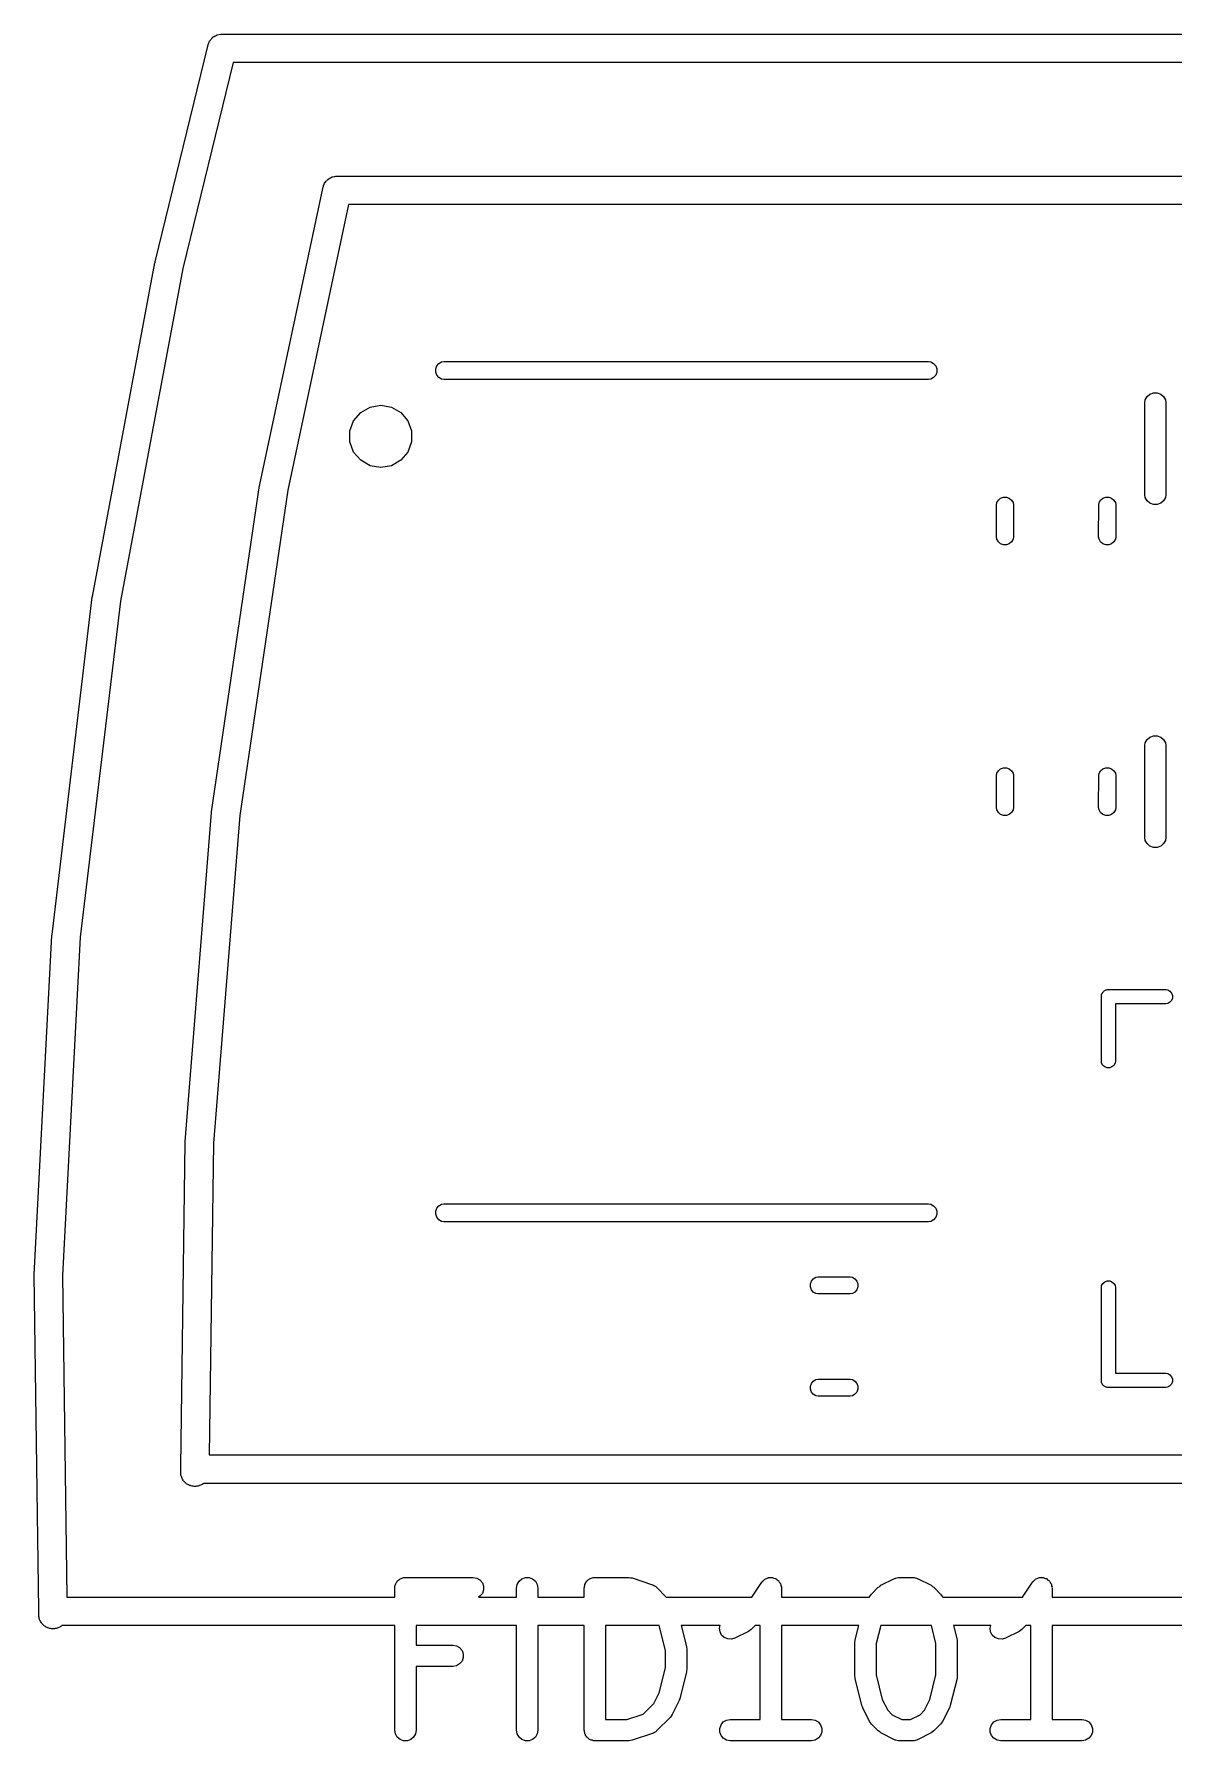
# Model space of a CAD drawing. Extents: x 124.8 to 165.4, y -111.5 to -63.1.
# Drawn here: x 124.82 to 132.85, y -100.79 to -88.78 of the extents above; entities that cross this region are included whole.
import ezdxf

# ---------------------------------------------------------------- set-up
doc = ezdxf.new("R2010")
doc.units = 0
doc.header["$MEASUREMENT"] = 0
doc.layers.add('BLACK', color=7, linetype='CONTINUOUS')

msp = doc.modelspace()

# ---------------------------------------------------------------- linework, layer by layer
at = {"layer": 'BLACK', "linetype": 'CONTINUOUS'}
for p, q in [((125.674, -90.3794), (126.046, -88.8615)), ((126.046, -88.8584), (126.048, -88.8518)), ((126.046, -88.8615), (126.046, -88.8584)), ((126.048, -88.8518), (126.049, -88.85)), ((126.049, -88.85), (126.051, -88.8437)), ((126.051, -88.8437), (126.053, -88.8375)), ((126.053, -88.8375), (126.055, -88.8328)), ((126.055, -88.8328), (126.058, -88.8252)), ((126.058, -88.8252), (126.064, -88.8182)), ((126.064, -88.8182), (126.067, -88.8147)), ((126.067, -88.8147), (126.071, -88.8096)), ((126.071, -88.8096), (126.074, -88.806)), ((126.074, -88.806), (126.081, -88.7982)), ((126.081, -88.7982), (126.091, -88.7924)), ((126.091, -88.7924), (126.097, -88.7889)), ((126.091, -88.7924), (126.091, -88.7924)), ((126.097, -88.7889), (126.099, -88.7876)), ((126.099, -88.7876), (126.111, -88.7806)), ((126.111, -88.7806), (126.137, -88.776)), ((126.137, -88.776), (148.607, -88.776)), ((126.224, -88.976), (125.869, -90.4243)), ((148.626, -88.976), (126.224, -88.976)), ((126.857, -89.8519), (126.859, -89.8464)), ((126.859, -89.8464), (126.861, -89.8402)), ((126.861, -89.8402), (126.864, -89.8341)), ((126.864, -89.8324), (126.867, -89.8252)), ((126.864, -89.8341), (126.864, -89.8324)), ((126.867, -89.8252), (126.872, -89.8189)), ((126.872, -89.8189), (126.874, -89.817)), ((126.874, -89.817), (126.878, -89.8117)), ((126.878, -89.8117), (126.882, -89.8068)), ((126.882, -89.8068), (126.884, -89.8052)), ((126.884, -89.8052), (126.89, -89.7982)), ((126.89, -89.7982), (126.899, -89.7931)), ((126.899, -89.7931), (126.903, -89.7903)), ((126.903, -89.7903), (126.909, -89.7871)), ((126.909, -89.7871), (126.91, -89.7863)), ((126.91, -89.7863), (126.92, -89.7806)), ((126.92, -89.7806), (126.934, -89.7782)), ((126.934, -89.7782), (126.94, -89.7771)), ((126.934, -89.7782), (126.934, -89.7782)), ((126.94, -89.777), (126.946, -89.776)), ((126.94, -89.7771), (126.94, -89.777)), ((126.946, -89.776), (148.923, -89.776)), ((126.411, -91.946), (126.855, -89.8626)), ((126.855, -89.8584), (126.857, -89.8519)), ((126.855, -89.8626), (126.855, -89.8584)), ((127.035, -89.976), (126.608, -91.9846)), ((148.942, -89.976), (127.035, -89.976)), ((125.233, -92.7332), (125.673, -90.3847)), ((125.869, -90.4243), (125.43, -92.7668)), ((125.673, -90.3847), (125.674, -90.3823)), ((125.674, -90.3809), (125.674, -90.3794)), ((125.674, -90.3823), (125.674, -90.3809)), ((127.65, -91.1318), (127.657, -91.1108)), ((127.65, -91.1542), (127.65, -91.1318)), ((127.657, -91.1752), (127.65, -91.1542)), ((127.657, -91.1108), (127.672, -91.0936)), ((127.672, -91.0936), (127.691, -91.0824)), ((127.691, -91.0824), (127.707, -91.0795)), ((127.707, -91.0795), (131.119, -91.0795)), ((131.119, -91.0795), (131.135, -91.0824)), ((131.135, -91.0824), (131.154, -91.0936)), ((131.154, -91.0936), (131.169, -91.1108)), ((131.169, -91.1108), (131.176, -91.1318)), ((131.176, -91.1542), (131.169, -91.1752)), ((131.176, -91.1318), (131.176, -91.1542)), ((127.672, -91.1924), (127.657, -91.1752)), ((127.691, -91.2036), (127.672, -91.1924)), ((127.707, -91.2065), (127.691, -91.2036)), ((131.119, -91.2065), (127.707, -91.2065)), ((131.135, -91.2036), (131.119, -91.2065)), ((131.154, -91.1924), (131.135, -91.2036)), ((131.169, -91.1752), (131.154, -91.1924)), ((127.122, -91.4385), (127.188, -91.4003)), ((127.188, -91.4003), (127.263, -91.387)), ((127.263, -91.387), (127.338, -91.4003)), ((127.338, -91.4003), (127.404, -91.4385)), ((132.64, -91.3699), (132.643, -91.3505)), ((132.64, -92.0181), (132.64, -91.3699)), ((132.643, -91.3505), (132.657, -91.3275)), ((132.657, -91.3275), (132.677, -91.3105)), ((132.677, -91.3105), (132.702, -91.3015)), ((132.702, -91.3015), (132.728, -91.3015)), ((132.728, -91.3015), (132.753, -91.3105)), ((132.753, -91.3105), (132.773, -91.3275)), ((132.773, -91.3275), (132.787, -91.3505)), ((132.787, -91.3505), (132.79, -91.3699)), ((132.79, -91.3699), (132.79, -92.0181)), ((127.046, -91.5688), (127.072, -91.497)), ((127.072, -91.497), (127.122, -91.4385)), ((127.404, -91.4385), (127.454, -91.497)), ((127.454, -91.497), (127.48, -91.5688)), ((127.046, -91.6452), (127.046, -91.5688)), ((127.072, -91.717), (127.046, -91.6452)), ((127.48, -91.6452), (127.454, -91.717)), ((127.48, -91.5688), (127.48, -91.6452)), ((127.122, -91.7755), (127.072, -91.717)), ((127.454, -91.717), (127.404, -91.7755)), ((127.188, -91.8137), (127.122, -91.7755)), ((127.263, -91.827), (127.188, -91.8137)), ((127.338, -91.8137), (127.263, -91.827)), ((127.404, -91.7755), (127.338, -91.8137)), ((126.072, -94.2484), (126.41, -91.9523)), ((126.608, -91.9846), (126.271, -94.2742)), ((126.41, -91.9523), (126.411, -91.9499)), ((126.411, -91.9479), (126.411, -91.946)), ((126.411, -91.9499), (126.411, -91.9479)), ((131.596, -92.3151), (131.597, -92.0889)), ((131.597, -92.0889), (131.599, -92.0733)), ((131.599, -92.0733), (131.61, -92.055)), ((131.61, -92.055), (131.626, -92.0414)), ((131.626, -92.0414), (131.646, -92.0342)), ((131.646, -92.0342), (131.667, -92.0342)), ((131.667, -92.0342), (131.687, -92.0414)), ((131.687, -92.0414), (131.703, -92.055)), ((131.703, -92.055), (131.714, -92.0733)), ((131.714, -92.0733), (131.716, -92.0889)), ((131.716, -92.0889), (131.716, -92.3151)), ((132.316, -92.3151), (132.317, -92.0889)), ((132.317, -92.0889), (132.319, -92.0733)), ((132.319, -92.0733), (132.33, -92.055)), ((132.33, -92.055), (132.346, -92.0414)), ((132.346, -92.0414), (132.366, -92.0342)), ((132.366, -92.0342), (132.387, -92.0342)), ((132.387, -92.0342), (132.407, -92.0414)), ((132.407, -92.0414), (132.423, -92.055)), ((132.423, -92.055), (132.434, -92.0733)), ((132.434, -92.0733), (132.436, -92.0889)), ((132.436, -92.0889), (132.436, -92.3151)), ((132.643, -92.0375), (132.64, -92.0181)), ((132.657, -92.0605), (132.643, -92.0375)), ((132.677, -92.0775), (132.657, -92.0605)), ((132.702, -92.0865), (132.677, -92.0775)), ((132.728, -92.0865), (132.702, -92.0865)), ((132.753, -92.0775), (132.728, -92.0865)), ((132.773, -92.0605), (132.753, -92.0775)), ((132.787, -92.0375), (132.773, -92.0605)), ((132.79, -92.0181), (132.787, -92.0375)), ((131.599, -92.3307), (131.596, -92.3151)), ((131.61, -92.349), (131.599, -92.3307)), ((131.626, -92.3626), (131.61, -92.349)), ((131.646, -92.3698), (131.626, -92.3626)), ((131.667, -92.3698), (131.646, -92.3698)), ((131.687, -92.3626), (131.667, -92.3698)), ((131.703, -92.349), (131.687, -92.3626)), ((131.714, -92.3307), (131.703, -92.349)), ((131.716, -92.3151), (131.714, -92.3307)), ((132.319, -92.3307), (132.316, -92.3151)), ((132.33, -92.349), (132.319, -92.3307)), ((132.346, -92.3626), (132.33, -92.349)), ((132.366, -92.3698), (132.346, -92.3626)), ((132.387, -92.3698), (132.366, -92.3698)), ((132.407, -92.3626), (132.387, -92.3698)), ((132.423, -92.349), (132.407, -92.3626)), ((132.434, -92.3307), (132.423, -92.349)), ((132.436, -92.3151), (132.434, -92.3307)), ((124.949, -95.1122), (125.232, -92.7397)), ((125.43, -92.7668), (125.148, -95.1326)), ((125.232, -92.7373), (125.233, -92.7353)), ((125.232, -92.7397), (125.232, -92.7373)), ((125.233, -92.7353), (125.233, -92.7332)), ((132.64, -93.7829), (132.643, -93.7635)), ((132.64, -94.4311), (132.64, -93.7829)), ((132.643, -93.7635), (132.657, -93.7405)), ((132.657, -93.7405), (132.677, -93.7235)), ((132.677, -93.7235), (132.702, -93.7145)), ((132.702, -93.7145), (132.728, -93.7145)), ((132.728, -93.7145), (132.753, -93.7235)), ((132.753, -93.7235), (132.773, -93.7405)), ((132.773, -93.7405), (132.787, -93.7635)), ((132.787, -93.7635), (132.79, -93.7829)), ((132.79, -93.7829), (132.79, -94.4311)), ((131.596, -94.2201), (131.597, -93.9939)), ((131.597, -93.9939), (131.599, -93.9783)), ((131.599, -93.9783), (131.61, -93.96)), ((131.61, -93.96), (131.626, -93.9464)), ((131.626, -93.9464), (131.646, -93.9392)), ((131.646, -93.9392), (131.667, -93.9392)), ((131.667, -93.9392), (131.687, -93.9464)), ((131.687, -93.9464), (131.703, -93.96)), ((131.703, -93.96), (131.714, -93.9783)), ((131.714, -93.9783), (131.716, -93.9939)), ((131.716, -93.9939), (131.716, -94.2201)), ((132.316, -94.2201), (132.317, -93.9939)), ((132.317, -93.9939), (132.319, -93.9783)), ((132.319, -93.9783), (132.33, -93.96)), ((132.33, -93.96), (132.346, -93.9464)), ((132.346, -93.9464), (132.366, -93.9392)), ((132.366, -93.9392), (132.387, -93.9392)), ((132.387, -93.9392), (132.407, -93.9464)), ((132.407, -93.9464), (132.423, -93.96)), ((132.423, -93.96), (132.434, -93.9783)), ((132.434, -93.9783), (132.436, -93.9939)), ((132.436, -93.9939), (132.436, -94.2201)), ((125.886, -96.5685), (126.071, -94.255)), ((126.071, -94.255), (126.072, -94.2526)), ((126.072, -94.2505), (126.072, -94.2484)), ((126.072, -94.2526), (126.072, -94.2505)), ((126.271, -94.2742), (126.086, -96.5811)), ((131.599, -94.2357), (131.596, -94.2201)), ((131.61, -94.254), (131.599, -94.2357)), ((131.626, -94.2676), (131.61, -94.254)), ((131.646, -94.2748), (131.626, -94.2676)), ((131.667, -94.2748), (131.646, -94.2748)), ((131.687, -94.2676), (131.667, -94.2748)), ((131.703, -94.254), (131.687, -94.2676)), ((131.714, -94.2357), (131.703, -94.254)), ((131.716, -94.2201), (131.714, -94.2357)), ((132.319, -94.2357), (132.316, -94.2201)), ((132.33, -94.254), (132.319, -94.2357)), ((132.346, -94.2676), (132.33, -94.254)), ((132.366, -94.2748), (132.346, -94.2676)), ((132.387, -94.2748), (132.366, -94.2748)), ((132.407, -94.2676), (132.387, -94.2748)), ((132.423, -94.254), (132.407, -94.2676)), ((132.434, -94.2357), (132.423, -94.254)), ((132.436, -94.2201), (132.434, -94.2357)), ((132.643, -94.4505), (132.64, -94.4311)), ((132.657, -94.4735), (132.643, -94.4505)), ((132.677, -94.4905), (132.657, -94.4735)), ((132.702, -94.4995), (132.677, -94.4905)), ((132.728, -94.4995), (132.702, -94.4995)), ((132.753, -94.4905), (132.728, -94.4995)), ((132.773, -94.4735), (132.753, -94.4905)), ((132.787, -94.4505), (132.773, -94.4735)), ((132.79, -94.4311), (132.787, -94.4505)), ((124.823, -97.5048), (124.948, -95.1188)), ((124.948, -95.1164), (124.949, -95.1143)), ((124.948, -95.1188), (124.948, -95.1164)), ((124.949, -95.1143), (124.949, -95.1122)), ((125.148, -95.1326), (125.023, -97.512)), ((132.335, -95.5422), (132.337, -95.538)), ((132.335, -95.5466), (132.335, -95.5422)), ((132.335, -96.0054), (132.335, -95.5466)), ((132.337, -95.5336), (132.34, -95.5298)), ((132.337, -95.538), (132.337, -95.5336)), ((132.34, -95.5298), (132.341, -95.5256)), ((132.341, -95.5256), (132.344, -95.5222)), ((132.344, -95.5222), (132.346, -95.5184)), ((132.346, -95.5184), (132.35, -95.5155)), ((132.35, -95.5155), (132.352, -95.5121)), ((132.352, -95.5121), (132.356, -95.5099)), ((132.356, -95.5099), (132.36, -95.507)), ((132.36, -95.507), (132.364, -95.5055)), ((132.364, -95.5055), (132.368, -95.5033)), ((132.368, -95.5033), (132.372, -95.5025)), ((132.372, -95.5025), (132.376, -95.501)), ((132.376, -95.501), (132.789, -95.501)), ((132.789, -95.601), (132.435, -95.601)), ((132.435, -95.601), (132.435, -96.0054)), ((132.789, -95.501), (132.802, -95.5033)), ((132.802, -95.5987), (132.789, -95.601)), ((132.802, -95.5033), (132.818, -95.5121)), ((132.818, -95.5899), (132.802, -95.5987)), ((132.818, -95.5121), (132.829, -95.5256)), ((132.829, -95.5764), (132.818, -95.5899)), ((132.829, -95.5256), (132.835, -95.5422)), ((132.835, -95.5598), (132.829, -95.5764)), ((132.835, -95.5422), (132.835, -95.5598)), ((132.337, -96.0184), (132.335, -96.0054)), ((132.346, -96.0336), (132.337, -96.0184)), ((132.36, -96.045), (132.346, -96.0336)), ((132.376, -96.051), (132.36, -96.045)), ((132.394, -96.051), (132.376, -96.051)), ((132.41, -96.045), (132.394, -96.051)), ((132.424, -96.0336), (132.41, -96.045)), ((132.433, -96.0184), (132.424, -96.0336)), ((132.435, -96.0054), (132.433, -96.0184)), ((125.855, -98.8576), (125.886, -96.5751)), ((125.886, -96.5706), (125.886, -96.5685)), ((125.886, -96.5727), (125.886, -96.5706)), ((125.886, -96.5751), (125.886, -96.5727)), ((126.086, -96.5811), (126.056, -98.776)), ((127.65, -97.0598), (127.657, -97.0388)), ((127.657, -97.0388), (127.672, -97.0216)), ((127.672, -97.0216), (127.691, -97.0104)), ((127.691, -97.0104), (127.707, -97.0075)), ((127.707, -97.0075), (131.119, -97.0075)), ((131.119, -97.0075), (131.135, -97.0104)), ((131.135, -97.0104), (131.154, -97.0216)), ((131.154, -97.0216), (131.169, -97.0388)), ((131.169, -97.0388), (131.176, -97.0598)), ((127.65, -97.0822), (127.65, -97.0598)), ((127.657, -97.1032), (127.65, -97.0822)), ((127.672, -97.1204), (127.657, -97.1032)), ((127.691, -97.1316), (127.672, -97.1204)), ((127.707, -97.1345), (127.691, -97.1316)), ((131.119, -97.1345), (127.707, -97.1345)), ((131.135, -97.1316), (131.119, -97.1345)), ((131.154, -97.1204), (131.135, -97.1316)), ((131.169, -97.1032), (131.154, -97.1204)), ((131.176, -97.0822), (131.169, -97.1032)), ((131.176, -97.0598), (131.176, -97.0822)), ((124.823, -97.5069), (124.823, -97.5048)), ((124.823, -97.509), (124.823, -97.5069)), ((124.823, -97.5114), (124.823, -97.509)), ((124.855, -99.8654), (124.823, -97.5114)), ((125.023, -97.512), (125.054, -99.776)), ((130.294, -97.5519), (130.307, -97.5357)), ((130.307, -97.5357), (130.326, -97.5251)), ((130.326, -97.5251), (130.341, -97.5224)), ((130.341, -97.5224), (130.567, -97.5224)), ((130.567, -97.5224), (130.583, -97.5251)), ((130.583, -97.5251), (130.601, -97.5357)), ((130.601, -97.5357), (130.615, -97.5519)), ((130.287, -97.5718), (130.294, -97.5519)), ((130.287, -97.593), (130.287, -97.5718)), ((130.294, -97.6129), (130.287, -97.593)), ((130.307, -97.6291), (130.294, -97.6129)), ((130.326, -97.6397), (130.307, -97.6291)), ((130.341, -97.6424), (130.326, -97.6397)), ((130.567, -97.6424), (130.341, -97.6424)), ((130.583, -97.6397), (130.567, -97.6424)), ((130.601, -97.6291), (130.583, -97.6397)), ((130.615, -97.6129), (130.601, -97.6291)), ((130.615, -97.5519), (130.622, -97.5718)), ((130.622, -97.593), (130.615, -97.6129)), ((130.622, -97.5718), (130.622, -97.593)), ((132.335, -97.5966), (132.337, -97.5836)), ((132.335, -98.2422), (132.335, -97.5966)), ((132.337, -97.5836), (132.346, -97.5684)), ((132.346, -97.5684), (132.36, -97.557)), ((132.36, -97.557), (132.376, -97.551)), ((132.376, -97.551), (132.394, -97.551)), ((132.394, -97.551), (132.41, -97.557)), ((132.41, -97.557), (132.424, -97.5684)), ((132.424, -97.5684), (132.433, -97.5836)), ((132.433, -97.5836), (132.435, -97.5966)), ((132.435, -97.5966), (132.435, -98.201)), ((130.294, -98.2719), (130.307, -98.2557)), ((130.307, -98.2557), (130.326, -98.2451)), ((130.326, -98.2451), (130.341, -98.2424)), ((130.341, -98.2424), (130.567, -98.2424)), ((130.567, -98.2424), (130.583, -98.2451)), ((130.583, -98.2451), (130.601, -98.2557)), ((130.601, -98.2557), (130.615, -98.2719)), ((132.335, -98.2598), (132.335, -98.2422)), ((132.435, -98.201), (132.789, -98.201)), ((132.789, -98.201), (132.802, -98.2033)), ((132.802, -98.2033), (132.818, -98.2121)), ((132.818, -98.2121), (132.829, -98.2256)), ((132.829, -98.2256), (132.835, -98.2422)), ((132.835, -98.2422), (132.835, -98.2598)), ((130.287, -98.2918), (130.294, -98.2719)), ((130.287, -98.313), (130.287, -98.2918)), ((130.294, -98.3329), (130.287, -98.313)), ((130.307, -98.3491), (130.294, -98.3329)), ((130.326, -98.3597), (130.307, -98.3491)), ((130.341, -98.3624), (130.326, -98.3597)), ((130.567, -98.3624), (130.341, -98.3624)), ((130.583, -98.3597), (130.567, -98.3624)), ((130.601, -98.3491), (130.583, -98.3597)), ((130.615, -98.3329), (130.601, -98.3491)), ((130.615, -98.2719), (130.622, -98.2918)), ((130.622, -98.313), (130.615, -98.3329)), ((130.622, -98.2918), (130.622, -98.313)), ((132.337, -98.264), (132.335, -98.2598)), ((132.337, -98.2684), (132.337, -98.264)), ((132.34, -98.2722), (132.337, -98.2684)), ((132.341, -98.2764), (132.34, -98.2722)), ((132.344, -98.2798), (132.341, -98.2764)), ((132.346, -98.2836), (132.344, -98.2798)), ((132.35, -98.2865), (132.346, -98.2836)), ((132.352, -98.2899), (132.35, -98.2865)), ((132.356, -98.2921), (132.352, -98.2899)), ((132.36, -98.295), (132.356, -98.2921)), ((132.364, -98.2965), (132.36, -98.295)), ((132.368, -98.2987), (132.364, -98.2965)), ((132.372, -98.2995), (132.368, -98.2987)), ((132.376, -98.301), (132.372, -98.2995)), ((132.789, -98.301), (132.376, -98.301)), ((132.802, -98.2987), (132.789, -98.301)), ((132.818, -98.2899), (132.802, -98.2987)), ((132.829, -98.2764), (132.818, -98.2899)), ((132.835, -98.2598), (132.829, -98.2764)), ((125.855, -98.8584), (125.855, -98.8576)), ((125.855, -98.8794), (125.855, -98.8584)), ((126.056, -98.776), (164.151, -98.776)), ((125.855, -98.8958), (125.855, -98.8794)), ((125.855, -98.9024), (125.855, -98.8958)), ((125.855, -98.909), (125.855, -98.9024)), ((125.856, -98.9155), (125.855, -98.909)), ((125.858, -98.922), (125.856, -98.9155)), ((125.86, -98.9284), (125.858, -98.922)), ((125.862, -98.9346), (125.86, -98.9284)), ((125.865, -98.9407), (125.862, -98.9346)), ((125.868, -98.9465), (125.865, -98.9407)), ((125.871, -98.9522), (125.868, -98.9465)), ((125.875, -98.9576), (125.871, -98.9522)), ((125.879, -98.9627), (125.875, -98.9576)), ((125.884, -98.9676), (125.879, -98.9627)), ((125.889, -98.9721), (125.884, -98.9676)), ((125.894, -98.9764), (125.889, -98.9721)), ((125.899, -98.9802), (125.894, -98.9764)), ((126.016, -98.976), (126.012, -98.9794)), ((152.36, -98.976), (126.016, -98.976)), ((125.905, -98.9837), (125.899, -98.9802)), ((125.911, -98.9868), (125.905, -98.9837)), ((125.917, -98.9896), (125.911, -98.9868)), ((125.923, -98.9919), (125.917, -98.9896)), ((125.929, -98.9938), (125.923, -98.9919)), ((125.936, -98.9953), (125.929, -98.9938)), ((125.942, -98.9963), (125.936, -98.9953)), ((125.949, -98.9969), (125.942, -98.9963)), ((125.956, -98.9971), (125.949, -98.9969)), ((125.962, -98.9968), (125.956, -98.9971)), ((125.969, -98.9961), (125.962, -98.9968)), ((125.975, -98.995), (125.969, -98.9961)), ((125.982, -98.9934), (125.975, -98.995)), ((125.988, -98.9914), (125.982, -98.9934)), ((125.994, -98.989), (125.988, -98.9914)), ((126, -98.9862), (125.994, -98.989)), ((126.006, -98.983), (126, -98.9862)), ((126.012, -98.9794), (126.006, -98.983)), ((127.363, -99.6998), (127.365, -99.6936)), ((127.365, -99.6936), (127.366, -99.6871)), ((127.366, -99.6871), (127.37, -99.6814)), ((127.37, -99.6814), (127.372, -99.6753)), ((127.372, -99.6753), (127.376, -99.6703)), ((127.376, -99.6703), (127.379, -99.6646)), ((127.379, -99.6646), (127.384, -99.6604)), ((127.384, -99.6604), (127.389, -99.6553)), ((127.389, -99.6553), (127.394, -99.652)), ((127.394, -99.652), (127.399, -99.6478)), ((127.399, -99.6478), (127.406, -99.6456)), ((127.406, -99.6456), (127.411, -99.6423)), ((127.411, -99.6423), (127.418, -99.6412)), ((127.418, -99.6412), (127.424, -99.6389)), ((127.424, -99.6389), (127.43, -99.6389)), ((127.43, -99.6389), (127.437, -99.6378)), ((127.437, -99.6378), (127.913, -99.6378)), ((127.913, -99.6378), (127.939, -99.6423)), ((127.939, -99.6423), (127.961, -99.6553)), ((127.961, -99.6553), (127.978, -99.6753)), ((127.978, -99.6753), (127.987, -99.6998)), ((128.219, -99.7128), (128.224, -99.6871)), ((128.224, -99.6871), (128.237, -99.6646)), ((128.237, -99.6646), (128.256, -99.6478)), ((128.256, -99.6478), (128.281, -99.6389)), ((128.281, -99.6389), (128.307, -99.6389)), ((128.307, -99.6389), (128.332, -99.6478)), ((128.332, -99.6478), (128.351, -99.6646)), ((128.351, -99.6646), (128.364, -99.6871)), ((128.364, -99.6871), (128.369, -99.7128)), ((128.696, -99.6998), (128.699, -99.6936)), ((128.699, -99.6936), (128.7, -99.6871)), ((128.7, -99.6871), (128.703, -99.6814)), ((128.703, -99.6814), (128.705, -99.6753)), ((128.705, -99.6753), (128.709, -99.6703)), ((128.709, -99.6703), (128.713, -99.6646)), ((128.713, -99.6646), (128.718, -99.6604)), ((128.718, -99.6604), (128.722, -99.6553)), ((128.722, -99.6553), (128.728, -99.652)), ((128.728, -99.652), (128.733, -99.6478)), ((128.733, -99.6478), (128.739, -99.6456)), ((128.739, -99.6456), (128.745, -99.6423)), ((128.745, -99.6423), (128.751, -99.6412)), ((128.751, -99.6412), (128.757, -99.6389)), ((128.757, -99.6389), (128.764, -99.6389)), ((128.764, -99.6389), (128.77, -99.6378)), ((128.77, -99.6378), (129.008, -99.6378)), ((129.008, -99.6378), (129.02, -99.6399)), ((129.02, -99.6399), (129.032, -99.6416)), ((129.032, -99.6416), (129.175, -99.6892)), ((129.175, -99.6892), (129.179, -99.6913)), ((129.179, -99.6913), (129.183, -99.6924)), ((129.183, -99.6924), (129.19, -99.6975)), ((129.19, -99.6975), (129.198, -99.7017)), ((129.876, -99.776), (129.946, -99.6712)), ((129.946, -99.6712), (129.949, -99.6682)), ((129.949, -99.6682), (129.951, -99.6646)), ((129.951, -99.6646), (129.958, -99.6588)), ((129.958, -99.6588), (129.964, -99.6523)), ((129.964, -99.6523), (129.968, -99.6505)), ((129.968, -99.6505), (129.971, -99.6478)), ((129.971, -99.6478), (129.979, -99.6448)), ((129.979, -99.6448), (129.987, -99.6408)), ((129.987, -99.6408), (129.991, -99.6403)), ((129.991, -99.6403), (129.995, -99.6389)), ((129.995, -99.6389), (130.004, -99.6389)), ((130.004, -99.6389), (130.013, -99.6379)), ((130.013, -99.6379), (130.017, -99.6389)), ((130.017, -99.6389), (130.021, -99.6389)), ((130.021, -99.6389), (130.03, -99.642)), ((130.03, -99.642), (130.038, -99.6441)), ((130.038, -99.6441), (130.042, -99.6464)), ((130.042, -99.6464), (130.046, -99.6478)), ((130.046, -99.6478), (130.053, -99.6536)), ((130.053, -99.6536), (130.06, -99.6585)), ((130.06, -99.6585), (130.063, -99.6619)), ((130.063, -99.6619), (130.066, -99.6646)), ((130.066, -99.6646), (130.07, -99.6723)), ((130.07, -99.6723), (130.076, -99.6795)), ((130.076, -99.6795), (130.077, -99.6835)), ((130.077, -99.6835), (130.079, -99.6871)), ((130.079, -99.6871), (130.08, -99.6959)), ((130.08, -99.6959), (130.083, -99.7045)), ((130.775, -99.7005), (130.784, -99.6933)), ((130.784, -99.6933), (130.88, -99.6457)), ((130.88, -99.6457), (130.884, -99.6445)), ((130.884, -99.6445), (130.887, -99.6423)), ((130.887, -99.6423), (130.896, -99.6408)), ((130.896, -99.6408), (130.904, -99.6383)), ((130.904, -99.6383), (130.909, -99.6385)), ((130.909, -99.6385), (130.913, -99.6378)), ((130.913, -99.6378), (131.008, -99.6378)), ((131.008, -99.6378), (131.013, -99.6385)), ((131.013, -99.6385), (131.017, -99.6383)), ((131.017, -99.6383), (131.025, -99.6408)), ((131.025, -99.6408), (131.034, -99.6423)), ((131.034, -99.6423), (131.038, -99.6445)), ((131.038, -99.6445), (131.042, -99.6457)), ((131.042, -99.6457), (131.137, -99.6933)), ((131.137, -99.6933), (131.147, -99.7005)), ((131.781, -99.776), (131.851, -99.6712)), ((131.851, -99.6712), (131.854, -99.6682)), ((131.854, -99.6682), (131.856, -99.6646)), ((131.856, -99.6646), (131.862, -99.6588)), ((131.862, -99.6588), (131.869, -99.6523)), ((131.869, -99.6523), (131.872, -99.6505)), ((131.872, -99.6505), (131.876, -99.6478)), ((131.876, -99.6478), (131.884, -99.6448)), ((131.884, -99.6448), (131.892, -99.6408)), ((131.892, -99.6408), (131.896, -99.6403)), ((131.896, -99.6403), (131.9, -99.6389)), ((131.9, -99.6389), (131.909, -99.6389)), ((131.909, -99.6389), (131.918, -99.6379)), ((131.918, -99.6379), (131.922, -99.6389)), ((131.922, -99.6389), (131.926, -99.6389)), ((131.926, -99.6389), (131.934, -99.642)), ((131.934, -99.642), (131.943, -99.6441)), ((131.943, -99.6441), (131.947, -99.6464)), ((131.947, -99.6464), (131.951, -99.6478)), ((131.951, -99.6478), (131.957, -99.6536)), ((131.957, -99.6536), (131.965, -99.6585)), ((131.965, -99.6585), (131.967, -99.6619)), ((131.967, -99.6619), (131.97, -99.6646)), ((131.97, -99.6646), (131.975, -99.6723)), ((131.975, -99.6723), (131.98, -99.6795)), ((131.98, -99.6795), (131.981, -99.6835)), ((131.981, -99.6835), (131.984, -99.6871)), ((131.984, -99.6871), (131.985, -99.6959)), ((131.985, -99.6959), (131.988, -99.7045)), ((125.054, -99.776), (127.362, -99.776)), ((127.362, -99.7128), (127.363, -99.7063)), ((127.362, -99.776), (127.362, -99.7128)), ((127.363, -99.7063), (127.363, -99.6998)), ((127.961, -99.7702), (127.951, -99.776)), ((127.951, -99.776), (128.219, -99.776)), ((127.978, -99.7503), (127.961, -99.7702)), ((127.987, -99.7258), (127.978, -99.7503)), ((127.987, -99.6998), (127.987, -99.7258)), ((128.219, -99.776), (128.219, -99.7128)), ((128.369, -99.7128), (128.369, -99.776)), ((128.369, -99.776), (128.695, -99.776)), ((128.695, -99.7128), (128.696, -99.7063)), ((128.695, -99.776), (128.695, -99.7128)), ((128.696, -99.7063), (128.696, -99.6998)), ((129.198, -99.7017), (129.201, -99.7049)), ((129.201, -99.7049), (129.204, -99.7074)), ((129.204, -99.7074), (129.273, -99.776)), ((129.273, -99.776), (129.876, -99.776)), ((130.083, -99.7045), (130.083, -99.7087)), ((130.083, -99.7087), (130.083, -99.7128)), ((130.083, -99.7128), (130.083, -99.776)), ((130.083, -99.776), (130.702, -99.776)), ((130.702, -99.776), (130.703, -99.7745)), ((130.703, -99.7745), (130.71, -99.7648)), ((130.71, -99.7648), (130.717, -99.755)), ((130.717, -99.755), (130.765, -99.7074)), ((130.765, -99.7074), (130.775, -99.7005)), ((131.147, -99.7005), (131.157, -99.7074)), ((131.157, -99.7074), (131.204, -99.755)), ((131.204, -99.755), (131.211, -99.7648)), ((131.211, -99.7648), (131.218, -99.7745)), ((131.218, -99.7745), (131.219, -99.776)), ((131.219, -99.776), (131.781, -99.776)), ((131.988, -99.7045), (131.987, -99.7087)), ((131.987, -99.7087), (131.988, -99.7128)), ((131.988, -99.7128), (131.988, -99.776)), ((131.988, -99.776), (151.124, -99.776)), ((124.855, -99.8936), (124.855, -99.8654)), ((124.855, -99.8947), (124.855, -99.8936)), ((124.855, -99.9005), (124.855, -99.8947)), ((124.856, -99.9071), (124.855, -99.9005)), ((124.857, -99.9137), (124.856, -99.9071)), ((124.858, -99.9203), (124.857, -99.9137)), ((124.859, -99.9267), (124.858, -99.9203)), ((124.861, -99.933), (124.859, -99.9267)), ((124.864, -99.9392), (124.861, -99.933)), ((124.867, -99.9451), (124.864, -99.9392)), ((124.87, -99.9509), (124.867, -99.9451)), ((124.874, -99.9565), (124.87, -99.9509)), ((124.878, -99.9618), (124.874, -99.9565)), ((124.882, -99.9668), (124.878, -99.9618)), ((124.886, -99.9715), (124.882, -99.9668)), ((124.891, -99.976), (124.886, -99.9715)), ((124.897, -99.98), (124.891, -99.976)), ((124.902, -99.9837), (124.897, -99.98)), ((124.908, -99.9871), (124.902, -99.9837)), ((124.914, -99.9901), (124.908, -99.9871)), ((124.92, -99.9926), (124.914, -99.9901)), ((124.926, -99.9948), (124.92, -99.9926)), ((124.933, -99.9965), (124.926, -99.9948)), ((124.939, -99.9978), (124.933, -99.9965)), ((124.946, -99.9987), (124.939, -99.9978)), ((124.952, -99.9991), (124.946, -99.9987)), ((124.959, -99.9991), (124.952, -99.9991)), ((124.966, -99.9986), (124.959, -99.9991)), ((124.972, -99.9977), (124.966, -99.9986)), ((124.979, -99.9964), (124.972, -99.9977)), ((124.985, -99.9947), (124.979, -99.9964)), ((124.991, -99.9925), (124.985, -99.9947)), ((124.997, -99.9899), (124.991, -99.9925)), ((125.003, -99.9869), (124.997, -99.9899)), ((125.009, -99.9836), (125.003, -99.9869)), ((125.015, -99.9798), (125.009, -99.9836)), ((125.019, -99.976), (125.015, -99.9798)), ((127.362, -99.976), (125.019, -99.976)), ((127.362, -100.713), (127.362, -99.976)), ((128.219, -99.976), (127.512, -99.976)), ((127.512, -99.976), (127.512, -100.114)), ((128.219, -100.713), (128.219, -99.976)), ((128.695, -99.976), (128.369, -99.976)), ((128.369, -99.976), (128.369, -100.713)), ((128.695, -100.713), (128.695, -99.976)), ((128.845, -99.976), (128.845, -100.638)), ((129.223, -99.976), (128.845, -99.976)), ((129.223, -99.9771), (129.223, -99.976)), ((129.267, -100.151), (129.223, -99.9771)), ((129.652, -99.976), (129.378, -99.976)), ((129.378, -99.976), (129.414, -100.123)), ((129.648, -99.994), (129.652, -99.976)), ((129.651, -100.02), (129.648, -99.994)), ((129.662, -100.043), (129.651, -100.02)), ((129.681, -100.061), (129.662, -100.043)), ((129.851, -100.018), (129.756, -100.066)), ((129.861, -100.011), (129.851, -100.018)), ((129.871, -100.004), (129.861, -100.011)), ((129.899, -99.976), (129.871, -100.004)), ((129.933, -99.976), (129.899, -99.976)), ((129.933, -100.638), (129.933, -99.976)), ((130.627, -99.976), (130.083, -99.976)), ((130.083, -99.976), (130.083, -100.638)), ((130.602, -100.076), (130.627, -99.976)), ((130.782, -99.976), (130.75, -100.103)), ((131.14, -99.976), (130.782, -99.976)), ((131.171, -100.103), (131.14, -99.976)), ((131.557, -99.976), (131.294, -99.976)), ((131.294, -99.976), (131.319, -100.076)), ((131.552, -99.994), (131.557, -99.976)), ((131.555, -100.02), (131.552, -99.994)), ((131.567, -100.043), (131.555, -100.02)), ((131.586, -100.061), (131.567, -100.043)), ((131.756, -100.018), (131.661, -100.066)), ((131.766, -100.011), (131.756, -100.018)), ((131.776, -100.004), (131.766, -100.011)), ((131.804, -99.976), (131.776, -100.004)), ((131.838, -99.976), (131.804, -99.976)), ((131.838, -100.638), (131.838, -99.976)), ((151.202, -99.976), (131.988, -99.976)), ((131.988, -99.976), (131.988, -100.638)), ((127.512, -100.114), (127.77, -100.114)), ((127.77, -100.114), (127.796, -100.118)), ((127.796, -100.118), (127.818, -100.132)), ((127.818, -100.132), (127.835, -100.151)), ((127.835, -100.151), (127.844, -100.176)), ((127.844, -100.176), (127.844, -100.202)), ((129.267, -100.275), (129.267, -100.151)), ((129.414, -100.123), (129.415, -100.132)), ((129.415, -100.132), (129.417, -100.141)), ((129.417, -100.141), (129.417, -100.284)), ((129.705, -100.071), (129.681, -100.061)), ((129.731, -100.073), (129.705, -100.071)), ((129.756, -100.066), (129.731, -100.073)), ((130.6, -100.094), (130.602, -100.085)), ((130.6, -100.332), (130.6, -100.094)), ((130.602, -100.085), (130.602, -100.076)), ((130.75, -100.103), (130.75, -100.323)), ((131.171, -100.323), (131.171, -100.103)), ((131.319, -100.076), (131.32, -100.085)), ((131.32, -100.085), (131.321, -100.094)), ((131.321, -100.094), (131.321, -100.332)), ((131.61, -100.071), (131.586, -100.061)), ((131.636, -100.073), (131.61, -100.071)), ((131.661, -100.066), (131.636, -100.073)), ((127.77, -100.264), (127.512, -100.264)), ((127.512, -100.264), (127.512, -100.713)), ((127.796, -100.259), (127.77, -100.264)), ((127.818, -100.246), (127.796, -100.259)), ((127.835, -100.226), (127.818, -100.246)), ((127.844, -100.202), (127.835, -100.226)), ((129.223, -100.449), (129.267, -100.275)), ((129.415, -100.293), (129.414, -100.302)), ((129.417, -100.284), (129.415, -100.293)), ((129.414, -100.302), (129.367, -100.493)), ((130.602, -100.341), (130.6, -100.332)), ((130.602, -100.35), (130.602, -100.341)), ((130.65, -100.54), (130.602, -100.35)), ((130.75, -100.323), (130.793, -100.496)), ((131.128, -100.496), (131.171, -100.323)), ((131.319, -100.35), (131.272, -100.54)), ((131.32, -100.341), (131.319, -100.35)), ((131.321, -100.332), (131.32, -100.341)), ((129.111, -100.6), (129.185, -100.525)), ((129.185, -100.525), (129.223, -100.449)), ((129.361, -100.508), (129.313, -100.603)), ((129.363, -100.5), (129.361, -100.508)), ((129.367, -100.493), (129.363, -100.5)), ((130.653, -100.548), (130.65, -100.54)), ((130.793, -100.496), (130.832, -100.573)), ((131.09, -100.573), (131.128, -100.496)), ((131.272, -100.54), (131.268, -100.548)), ((128.845, -100.638), (128.996, -100.638)), ((128.996, -100.638), (129.111, -100.6)), ((129.299, -100.623), (129.204, -100.718)), ((129.306, -100.613), (129.299, -100.623)), ((129.313, -100.603), (129.306, -100.613)), ((129.658, -100.675), (129.674, -100.655)), ((129.674, -100.655), (129.697, -100.642)), ((129.697, -100.642), (129.723, -100.638)), ((129.723, -100.638), (129.933, -100.638)), ((130.083, -100.638), (130.294, -100.638)), ((130.294, -100.638), (130.32, -100.642)), ((130.32, -100.642), (130.342, -100.655)), ((130.342, -100.655), (130.359, -100.675)), ((130.655, -100.556), (130.653, -100.548)), ((130.703, -100.651), (130.655, -100.556)), ((130.71, -100.661), (130.703, -100.651)), ((130.832, -100.573), (130.862, -100.604)), ((130.862, -100.604), (130.931, -100.638)), ((130.931, -100.638), (130.991, -100.638)), ((130.991, -100.638), (131.059, -100.604)), ((131.059, -100.604), (131.09, -100.573)), ((131.218, -100.651), (131.211, -100.661)), ((131.266, -100.556), (131.218, -100.651)), ((131.268, -100.548), (131.266, -100.556)), ((131.562, -100.675), (131.579, -100.655)), ((131.579, -100.655), (131.602, -100.642)), ((131.602, -100.642), (131.627, -100.638)), ((131.627, -100.638), (131.838, -100.638)), ((131.988, -100.638), (132.199, -100.638)), ((132.199, -100.638), (132.224, -100.642)), ((132.224, -100.642), (132.247, -100.655)), ((132.247, -100.655), (132.264, -100.675)), ((127.366, -100.738), (127.362, -100.713)), ((127.379, -100.761), (127.366, -100.738)), ((127.399, -100.778), (127.379, -100.761)), ((127.424, -100.787), (127.399, -100.778)), ((127.474, -100.778), (127.45, -100.787)), ((127.494, -100.761), (127.474, -100.778)), ((127.507, -100.738), (127.494, -100.761)), ((127.512, -100.713), (127.507, -100.738)), ((128.224, -100.738), (128.219, -100.713)), ((128.237, -100.761), (128.224, -100.738)), ((128.256, -100.778), (128.237, -100.761)), ((128.281, -100.787), (128.256, -100.778)), ((128.332, -100.778), (128.307, -100.787)), ((128.351, -100.761), (128.332, -100.778)), ((128.364, -100.738), (128.351, -100.761)), ((128.369, -100.713), (128.364, -100.738)), ((128.696, -100.719), (128.695, -100.713)), ((128.696, -100.726), (128.696, -100.719)), ((128.699, -100.732), (128.696, -100.726)), ((128.7, -100.738), (128.699, -100.732)), ((128.703, -100.744), (128.7, -100.738)), ((128.705, -100.75), (128.703, -100.744)), ((128.709, -100.755), (128.705, -100.75)), ((128.713, -100.761), (128.709, -100.755)), ((128.718, -100.765), (128.713, -100.761)), ((128.722, -100.77), (128.718, -100.765)), ((128.728, -100.774), (128.722, -100.77)), ((128.733, -100.778), (128.728, -100.774)), ((128.739, -100.78), (128.733, -100.778)), ((128.745, -100.783), (128.739, -100.78)), ((129.175, -100.736), (129.032, -100.784)), ((129.179, -100.734), (129.175, -100.736)), ((129.183, -100.733), (129.179, -100.734)), ((129.19, -100.728), (129.183, -100.733)), ((129.198, -100.724), (129.19, -100.728)), ((129.201, -100.721), (129.198, -100.724)), ((129.204, -100.718), (129.201, -100.721)), ((129.649, -100.7), (129.658, -100.675)), ((129.649, -100.726), (129.649, -100.7)), ((129.658, -100.75), (129.649, -100.726)), ((129.674, -100.77), (129.658, -100.75)), ((129.697, -100.783), (129.674, -100.77)), ((130.342, -100.77), (130.32, -100.783)), ((130.359, -100.75), (130.342, -100.77)), ((130.359, -100.675), (130.368, -100.7)), ((130.368, -100.726), (130.359, -100.75)), ((130.368, -100.7), (130.368, -100.726)), ((130.717, -100.671), (130.71, -100.661)), ((130.765, -100.718), (130.717, -100.671)), ((130.775, -100.725), (130.765, -100.718)), ((130.784, -100.732), (130.775, -100.725)), ((130.88, -100.78), (130.784, -100.732)), ((130.884, -100.781), (130.88, -100.78)), ((131.042, -100.78), (131.038, -100.781)), ((131.137, -100.732), (131.042, -100.78)), ((131.147, -100.725), (131.137, -100.732)), ((131.157, -100.718), (131.147, -100.725)), ((131.204, -100.671), (131.157, -100.718)), ((131.211, -100.661), (131.204, -100.671)), ((131.553, -100.7), (131.562, -100.675)), ((131.553, -100.726), (131.553, -100.7)), ((131.562, -100.75), (131.553, -100.726)), ((131.579, -100.77), (131.562, -100.75)), ((131.602, -100.783), (131.579, -100.77)), ((132.247, -100.77), (132.224, -100.783)), ((132.264, -100.75), (132.247, -100.77)), ((132.264, -100.675), (132.273, -100.7)), ((132.273, -100.726), (132.264, -100.75)), ((132.273, -100.7), (132.273, -100.726)), ((127.45, -100.787), (127.424, -100.787)), ((128.307, -100.787), (128.281, -100.787)), ((128.751, -100.784), (128.745, -100.783)), ((128.757, -100.787), (128.751, -100.784)), ((128.764, -100.787), (128.757, -100.787)), ((128.77, -100.788), (128.764, -100.787)), ((129.008, -100.788), (128.77, -100.788)), ((129.02, -100.786), (129.008, -100.788)), ((129.032, -100.784), (129.02, -100.786)), ((129.723, -100.788), (129.697, -100.783)), ((130.294, -100.788), (129.723, -100.788)), ((130.32, -100.783), (130.294, -100.788)), ((130.887, -100.783), (130.884, -100.781)), ((130.896, -100.785), (130.887, -100.783)), ((130.904, -100.787), (130.896, -100.785)), ((130.909, -100.787), (130.904, -100.787)), ((130.913, -100.788), (130.909, -100.787)), ((131.008, -100.788), (130.913, -100.788)), ((131.013, -100.787), (131.008, -100.788)), ((131.017, -100.787), (131.013, -100.787)), ((131.025, -100.785), (131.017, -100.787)), ((131.034, -100.783), (131.025, -100.785)), ((131.038, -100.781), (131.034, -100.783)), ((131.627, -100.788), (131.602, -100.783)), ((132.199, -100.788), (131.627, -100.788)), ((132.224, -100.783), (132.199, -100.788))]:
    msp.add_line(p, q, dxfattribs=at)

doc.saveas('drawing.dxf')
